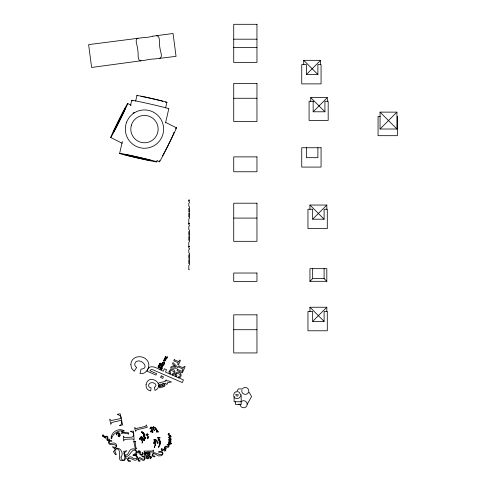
<?xml version="1.0" encoding="UTF-8"?>
<svg xmlns="http://www.w3.org/2000/svg" width="486" height="486" viewBox="0 0 486 486"><rect width="100%" height="100%" fill="white"/><g stroke="black" fill="none" stroke-linecap="round" stroke-linejoin="round"><path stroke-width="0.73" d="M233.547 395.452L234.319 392.852L235.807 391.777M155.058 441.039C152.774 436.811 154.615 441.142 154.688 442.801L154.809 441.871L154.42 441.519M241.846 390.161C240.783 394.128 247.04 396.157 248.51 392.33M144.081 440.352L143.747 439.836L144.178 439.8A0.82 0.82 0 0 1 144.433 440.085C143.734 440.978 143.467 440.304 144.318 440.043C143.649 439.848 143.649 438.117 144.889 439.156L144.956 438.87A0.686 0.686 0 0 0 144.889 438.408A1.057 1.057 0 0 0 144.561 438.044C143.637 437.345 144.093 440.492 144.628 439.247A0.893 0.893 0 0 0 144.348 438.943L143.959 438.858L144.117 439.162M119.653 153.345L122.338 141.554M130.552 105.45L131.724 100.292M135.655 101.106L136.918 95.535M165.629 107.874L166.898 102.303M156.692 161.905A19.167 0.516 12.8 0 0 131.092 155.526A19.167 0.516 12.8 0 0 126.743 155.447A19.167 0.516 12.8 0 0 156.692 161.905L157.027 160.435M165.58 122.849L168.764 108.852A19.167 0.516 12.8 0 0 147.878 103.506A19.167 0.516 12.8 0 0 132.951 100.839M240.564 395.647C240.23 398.241 236.816 399.547 234.835 397.834M247.18 404.243L251.602 396.588L248.65 391.473M159.718 384.797C160.593 382.962 161.953 385.112 162.203 386.2L160.41 386.157L159.718 384.797A1.409 1.409 0 0 0 160.094 385.908M236.482 392.117L238.328 388.922L242.751 388.922M238.146 395.568L237.192 396.26L235.965 395.507M158.187 383.576L159.031 382.859L165.374 381.376L165.137 380.338L166.601 380.009L166.832 381.048L168.035 380.781L171.436 381.953L167.245 382.895L167.488 383.964L166.024 384.292L165.787 383.223L164.432 383.527L164.979 385.307L164.639 386.23L163.831 386.662L159.602 387.779L159.444 386.971L160.101 386.68L159.39 386.054L158.709 386.285L158.351 385.647M306.441 74.492L317.887 74.492L317.887 64.553L321.07 64.553L321.07 83.884L301.739 83.884L301.739 64.553L306.441 64.553L306.441 74.492L320.602 60.331L320.602 64.553M313.16 101.288L313.16 111.792L327.327 97.631L327.327 101.288M380.046 129.009L396.916 112.132L396.916 129.009L380.046 129.009L380.046 112.132L396.916 112.132M312.662 219.198L324.101 219.198L324.101 209.259L327.291 209.259L327.291 228.59L307.96 228.59L307.96 209.259L312.662 209.259L312.662 219.198L326.817 205.043L326.817 209.259M309.947 281.315L312.662 278.6L324.101 278.6L326.817 281.315L326.817 268.661L309.947 268.661L309.947 281.315L326.817 281.315M312.662 321.392L324.101 321.392L324.101 311.453L327.291 311.453L327.291 330.784L307.96 330.784L307.96 311.453L312.662 311.453L312.662 321.392L326.817 307.237L326.817 311.453M242.945 388.29C245.041 386.267 248.929 388.004 248.796 390.92M154.427 441.75L154.821 440.504M138.067 38.108C134.993 39.184 136.426 43.078 136.967 45.386A11.251 2.91 82.5 0 1 138.127 54.201C138.206 56.57 137.83 60.701 141.074 60.944M159.469 58.52C162.543 57.451 161.109 53.551 160.574 51.243A11.251 2.91 82.5 0 1 159.414 42.434C159.329 40.065 159.706 35.928 156.462 35.691M163.758 383.679L162.045 384.062L162.95 386.048L163.958 385.647L164.122 384.687L163.733 383.922L162.816 383.697M142.052 432.194L141.554 432.175L141.73 431.829A0.729 0.729 0 0 1 142.07 431.811C142.726 432.03 141.754 432.971 141.815 432.34C143.23 431.483 140.618 432.236 142.161 432.145M142.835 432.917L142.167 432.85L142.434 432.461A0.893 0.893 0 0 1 142.848 432.437L143.346 432.832L142.635 433.245L142.939 433.348L142.483 433.178L142.981 432.528L142.313 432.832L142.963 432.85M233.73 39.184L256.96 39.184M233.73 47.531L256.96 47.531M303.726 64.553L303.726 60.331L320.602 60.331M310.761 101.288L310.761 97.631L327.327 97.631M233.73 98.263L256.96 98.263M313.494 101.288L309.084 101.288L309.084 120.382L328.178 120.382L328.178 101.288L324.927 101.288L324.927 111.792L313.16 111.792M380.289 116.354L378.059 116.354L378.059 135.685L397.39 135.685L397.39 116.354M189.497 200.032L188.799 200.032L188.799 201.502L189.497 201.787L189.497 202.601L188.799 203.251L188.799 206.277L189.497 206.775L189.497 218.226L188.799 219.083L188.799 224.732L189.497 225.018L189.497 225.838L188.799 226.482L188.799 229.507L189.497 230.006L189.497 241.457L188.799 242.314L188.799 247.963L189.497 248.249L189.497 249.069L188.799 249.713L188.799 252.738L189.497 253.236L189.497 264.688L188.799 265.544L188.799 269.724L189.497 269.724M309.947 209.259L309.947 205.043L326.817 205.043M233.73 218.086L256.96 218.086M188.799 223.262L189.497 223.262M188.799 246.493L189.497 246.493M309.947 311.453L309.947 307.237L326.817 307.237M233.73 329.715L256.96 329.715M235.516 394.681L238.347 394.681M241.178 401.764L234.1 401.764L234.1 396.096M238.328 404.249L240.54 404.249M140.964 96.428L141.347 96.435M188.799 200.208L189.497 200.262M188.799 223.445L189.497 223.493M188.799 246.675L189.497 246.73M142.453 96.611L144.196 96.945M144.767 97.066L146.474 97.413M147.137 97.558L157.421 99.903M157.986 100.043L159.116 100.329M159.681 100.468L160.836 100.772M161.413 100.924L162.859 101.41M237.63 391.588L239.3 392.336L240.588 394.723M127.745 103.53A19.167 0.516 -63.5 0 1 114.38 131.105A19.167 0.516 -63.5 0 1 115.492 126.895A19.167 0.516 -63.5 0 1 127.745 103.53L131.129 105.213M165.623 122.405L176.442 127.8M110.668 137.489L122.168 143.224M157.336 160.757L159.365 161.765M144.202 440.401L143.838 439.611L144.628 439.885L144.676 439.374L144.002 439.162M380.046 112.132L396.916 129.009M303.726 60.331L317.887 74.492M310.761 97.631L324.927 111.792M309.947 205.043L324.101 219.198M309.947 307.237L324.101 321.392M233.9 396.588L234.641 397.864M154.815 441.112C154.232 439.508 156.553 442.722 155.563 442.934L154.597 440.577M324.101 268.661L324.101 278.6M317.887 147.744L317.887 157.683L306.441 157.683L306.441 147.744M312.662 268.661L312.662 278.6M241.178 394.681L241.178 404.546L235.601 404.546L235.601 401.764M188.799 208.275L188.799 211.89M188.799 213.226L188.799 217.102M188.799 231.506L188.799 235.121M188.799 236.457L188.799 240.333M188.799 254.737L188.799 258.352M188.799 259.688L188.799 263.612M241.135 401.746A3.542 3.542 0 0 1 246.706 402.481A3.542 3.542 0 0 1 244.555 407.669A3.542 3.542 0 0 1 240.096 404.249M137.635 95.809A15.394 0.413 12.8 0 1 153.084 98.761A15.394 0.413 12.8 0 1 165.289 102.151M175.616 128.863A19.167 0.516 -63.5 0 1 168.381 144.974A19.167 0.516 -63.5 0 1 159.821 160.556M173.806 132.769A13.681 0.371 -63.5 0 1 173.806 133.194M173.648 133.577A13.681 0.371 -63.5 0 1 170.963 139.379M170.683 139.962A13.681 0.371 -63.5 0 1 165.131 151.061M164.851 151.602A13.681 0.371 -63.5 0 1 163.582 154.001M163.223 154.669A13.681 0.371 -63.5 0 1 162.61 155.775M132.988 113.092A19.167 19.142 70.1 0 1 134.264 112.46M105.972 436.416A0.796 0.796 0 0 0 105.456 436.993C106.209 440.304 103.591 436.398 106.446 436.118C109.672 436.173 106.057 440.043 108.445 440.371L108.907 439.903C108.22 437.631 110.249 439.532 108.791 440.316A1.106 1.106 0 0 1 107.831 440.583C105.486 440.024 108.099 437.509 106.586 436.483A0.753 0.753 0 0 0 105.972 436.416M154.785 428.148L154.858 427.255L154.785 428.148M155.605 428.986L155.301 429.168L155.702 427.844L155.605 428.986M164.79 447.594L165.246 448.341C167.536 447.715 165.574 449.696 164.833 448.214A1.106 1.106 0 0 1 164.596 447.248C165.216 444.921 167.658 447.606 168.727 446.124A0.753 0.753 0 0 0 168.812 445.504A0.796 0.796 0 0 0 168.253 444.976C165.094 445.747 168.496 443.141 169.061 445.717C169.256 449.015 165.696 445.917 164.79 447.594M165.665 358.82L165.416 359.16L164.371 358.729L164.207 359.105C165.683 360.77 165.738 358.194 166.57 359.045L166.734 358.668L164.772 357.811L164.608 358.188L165.665 358.82M136.299 451.458L135.655 453.165L132.781 455.121L136.882 454.386L136.311 453.699C137.915 450.498 134.239 447.582 131.226 449.283C128.419 450.352 128.48 457.101 124.44 454.428L124.343 452.934L126.834 450.759L123.566 451.47L124.112 452.01L123.857 453.845C128.79 462.629 131.676 445.206 136.299 451.458M144.135 436.446C142.945 436.762 143.607 436.793 144.779 436.853L144.798 436.495A0.851 0.851 0 0 0 144.609 435.942L143.54 435.571L144.135 436.446M144.142 435.006C142.222 434.83 144.53 435.881 144.664 436.416C143.516 436.677 142.848 434.211 144.913 435.492L144.931 435.067A1.008 1.008 0 0 0 144.707 434.411C141.353 432.637 146.9 436.234 143.564 434.393C143.564 433.634 142.629 433.743 143.249 433.056A1.021 1.021 0 0 1 143.722 433.099A0.662 0.662 0 0 1 144.075 433.391L143.34 434.192L144.142 435.006M144.67 437.886C143.267 437.552 143.692 438.718 145.436 438.372L145.46 437.947A1.008 1.008 0 0 0 145.229 437.291L143.959 436.847L144.67 437.886M151.14 457.126C147.92 460.485 152.847 458.134 150.891 456.445C148.807 454.507 147.799 460.382 146.705 457.678C148.643 456.567 146.007 456.621 146.523 458.012L147.058 458.693L147.932 458.796A1.349 1.349 0 0 0 148.91 458.098C149.02 457.113 150.539 455.898 151.14 457.126M154.293 430.165L154.287 430.584L152.561 427.88L150.867 427.03L153.047 427.716L154.293 430.165M137.489 457.29C136.244 464.865 130.09 455.206 127.83 459.319L128.347 460.388C133.869 460.862 127.994 463.018 127.66 459.944L127.927 458.122L129.44 457.022A2.849 2.849 0 0 1 131.967 457.29C133.128 459.343 138.067 459.367 136.87 456.36C134.197 454.592 130.758 456.573 136.22 454.914L137.489 457.29M139.695 452.108C138.607 454.155 141.718 456.652 142.805 454.252C144.111 452.594 140.697 451.409 142.696 453.894A0.905 0.905 0 0 1 142.331 454.696A0.863 0.863 0 0 1 141.639 454.835C139.646 454.228 141.639 450.613 138.905 450.801A1.258 1.258 0 0 0 137.951 451.409C136.633 452.758 139.476 454.137 137.963 451.901L138.303 451.239L138.935 451.154L139.695 452.108M146.092 384.462C145.612 387.445 147.544 390.695 150.727 390.914L151.049 387.798C149.372 387.822 148.169 386.17 148.783 384.59C150.696 380.04 159.675 384.493 154.287 387.409L155.052 390.465C166.188 384.59 148.838 372.616 146.092 384.462M139.512 438.585L139.725 439.532L139.853 438.433L142.471 441.495A0.717 0.717 0 0 1 142.434 442.041L141.961 443.117L142.307 442.752A1.865 1.865 0 0 0 142.671 441.865L142.1 440.037C143.637 439.089 141.76 435.092 140.636 437.005C141.724 441.422 140.211 436.142 139.512 438.585M133.529 434.624L133.061 436.537L131.797 437.157L124.635 437.564L123.316 436.118L123.626 441.033L124.398 439.599L125.941 439.271L132.781 438.931L134.13 440.383L133.559 431.191C125.977 431.301 134.464 431.076 133.529 434.624M152.938 431.981C152.215 434.168 150.818 428.913 150.933 432.103C149.421 431.289 152.191 429.144 152.938 431.981M104.739 436.768C103.822 437.139 103.725 437.789 104.709 437.121A0.638 0.638 0 0 0 104.855 436.574C104.545 435.146 102.813 436.92 102.443 435.681C102.516 434.545 104.806 436.027 102.989 434.812C101.161 436.428 103.779 436.495 104.739 436.768M148.115 453.201L148.011 454.143L146.049 452.29L145.685 454.325C147.015 454.92 145.259 453.499 145.988 452.806L148.011 454.671L148.285 452.843L147.72 452.703L148.115 453.201M154.238 446.986L154.809 447.077L154.25 446.938M159.365 439.879C159.712 440.188 157.731 438.141 159.365 439.879M160.173 443.42C159.912 445.006 160.666 441.798 159.037 441.792C158.175 442.801 159.681 441.495 160.173 443.42M160.374 442.066C160.143 443.663 160.842 440.346 159.177 440.425C158.466 441.488 159.87 440.109 160.374 442.066M165.811 449.769C166.315 451.719 162.67 450.905 165.276 450.552C166.662 449.283 163.667 448.778 163.357 450.261A1.294 1.294 0 0 1 162.257 450.601L161.486 450.249L161.206 449.465C161.152 448.043 163.569 448.778 161.474 449.21C161.601 452.029 164.948 446.531 165.811 449.769M144.901 438.591C144.312 439.435 143.826 437.212 144.901 438.591M130.874 364.378L131.469 368.127L134.197 371.231L136.669 367.465C134.513 366.389 134.075 363.485 135.898 361.876C141.244 357.66 150.393 368.698 141.055 369.111L140.011 373.521C146.632 374.919 151.237 365.897 147.501 360.819C143.072 354.239 131.323 355.637 130.874 364.378M158.053 367.045L158.509 367.647L159.359 366.948L158.989 367.835L159.505 367.61L159.463 366.578L158.393 367.167L158.655 366.262A0.608 0.608 0 0 0 158.363 366.408L158.053 367.045M158.709 365.533C158.491 366.371 160.623 364.397 159.536 366.365C161.498 366.213 159.153 363.589 158.709 365.533M157.318 430.377C155.113 431.07 156.607 430.675 157.652 430.669C156.024 432.418 155.471 432.291 158.564 431.89C158.108 430.639 154.724 433.105 157.318 430.377M160.738 367.052C160.526 367.89 162.658 365.915 161.571 367.884C163.533 367.732 161.188 365.108 160.738 367.052M162.561 362.902L162.925 363.686L163.108 362.562L164.177 362.72L164.371 363.23L163.752 364.038C165.155 364.178 164.961 361.894 163.594 362.015A0.948 0.948 0 0 0 163.193 362.064A0.899 0.899 0 0 0 162.743 362.416L162.561 362.902M169.025 371.747L169.195 372.908L170.039 373.928L170.841 373.011L170.258 372.391A1.203 1.203 0 0 1 170.209 371.298L170.556 370.806A1.324 1.324 0 0 1 171.4 370.472L173.775 371.511A1.343 1.343 0 0 1 174.091 372.361L173.721 373.339L172.542 373.71L172.33 374.913C176.23 375.295 175.683 368.965 171.892 369.293A2.624 2.624 0 0 0 170.3 369.67L169.025 371.747M168.49 443.931L168.545 444.307A0.638 0.638 0 0 0 168.982 444.678L169.723 444.477L170.41 442.91L171.096 443.244L170.556 444.168L171.388 443.785L171.023 442.898L169.821 442.837L169.195 444.459L168.624 444.301L168.976 443.414L168.49 443.931M175.185 374.603L175.355 375.763L176.193 376.79L177.001 375.866L176.412 375.247A1.203 1.203 0 0 1 176.369 374.153L176.716 373.661A1.324 1.324 0 0 1 177.56 373.327L179.929 374.366A1.343 1.343 0 0 1 180.245 375.216L179.875 376.194L178.702 376.565L178.484 377.768C182.384 378.151 181.843 371.82 178.052 372.155A2.624 2.624 0 0 0 176.454 372.525L175.185 374.603M121.02 457.04L121.172 458.608L122.247 459.865L123.736 460.218L124.337 459.926L124.938 457.691L124.301 455.388L126.585 458.31L125.734 458.383L124.647 460.133C115.352 463.243 122.022 451.852 118.049 449.204C116.13 447.922 114.368 450.322 115.2 452.126C118.663 458.754 112.084 450.978 113.748 451.33L114.125 451.172C116.986 443.785 125.127 451.974 121.02 457.04M135.788 430.693C135.764 433.451 133.929 425.195 135.26 428.196L136.384 428.458L145.399 426.38L146.371 424.977L147.24 427.352L137.125 429.685L135.788 430.693M163.089 365.387L162.938 365.958A0.747 0.747 0 0 1 162.13 366.274L161.808 366.14A0.772 0.772 0 0 1 161.48 365.314L162.154 364.67L163.089 365.387M150.022 428.36C150.532 429.91 150.775 426.69 150.022 428.36M154.311 446.998L154.724 447.096L154.335 446.938M157.804 437.297L157.762 438.02L160.088 437.916L160.058 437.436L157.804 437.297M158.163 438.791L158.138 439.235L159.554 439.168L158.181 438.791M135.065 441.914L135.952 447.825L136.766 448.463L135.296 448.9L133.936 441.932C131.73 441.701 137.082 440.936 135.242 441.622L135.065 441.914M116.263 446.087L116.002 447.023L115.273 447.424L112.351 446.756L114.647 448.693L114.666 448.305C116.907 447.436 117.551 444.326 114.872 443.202C112.989 442.132 109.265 445.279 108.882 441.804L109.672 441.057C114.556 442.46 110.225 438.694 108.937 441.209C106.963 446.974 115.036 442.655 116.263 446.087M148.285 437.102L148.163 437.74L147.866 436.701L148.285 437.102M170.392 435.492C171.886 436.149 170.75 438.056 169.262 437.169C168.265 437.916 170.799 438.518 168.915 437.959A0.638 0.638 0 0 1 168.709 437.424C169.693 436.963 172.457 435.65 169.511 436.228C168.533 435.31 169.013 436.841 169.76 436.27A0.638 0.638 0 0 0 170.13 435.833C170.501 434.405 167.81 435.243 168.417 433.852C169.377 433.901 170.033 434.18 169.031 433.621C166.03 434.132 171.042 436.871 170.392 435.492M170.294 440.122C171.783 440.778 170.647 442.685 169.158 441.798C168.162 442.546 170.695 443.141 168.812 442.588A0.638 0.638 0 0 1 168.612 442.053L169.049 441.422L170.756 441.3L170.671 440.541L169.65 440.778L170.294 440.122M163.685 360.284L163.904 360.861L164.11 360.071L164.523 360.029L164.11 360.97L164.675 361.104A0.644 0.644 0 0 0 165.082 360.928L165.307 360.248A0.705 0.705 0 0 0 165.082 359.871L164.238 359.61L163.685 360.284M148.509 437.461C148.473 439.836 145.788 436.665 147.805 438.165C147.513 437.528 147.689 435.207 148.509 437.461M155.101 442.473C155.058 445.273 151.887 441.531 154.269 443.299C154.117 442.661 153.685 439.417 155.101 442.473M155.222 445.619C154.913 447.333 154.542 443.353 155.514 443.675L155.222 445.619M144.178 453.104C143.072 458.687 153.163 456.445 149.238 452.071L153.734 452.053L153.442 449.993L152.525 450.984L143.959 451.075L144.524 451.95L144.178 453.104M162.725 453.207L162.695 453.663C159.803 457.441 153.716 448.949 152.051 455.175C152.1 458.067 158.497 456.39 152.695 455.607L152.361 454.653C154.998 451.53 157.251 457.119 160.265 455.856C162.865 455.747 163.642 453.177 162.166 451.561C154.123 452.745 161.291 450.808 162.725 453.207M159.991 444.52C159.991 447.369 157.92 439.429 159.991 444.52M120.085 435.207L119.665 436.598L118.541 436.677L118.019 435.304L118.724 433.567L117.806 433.093L117.205 433.403L116.482 434.964C115.929 431.331 120.498 432.06 120.085 435.207M155.575 429.618C157.421 426.435 155.405 434.053 156.82 428.944L155.605 429.575M161.814 365.369C162.579 366.96 163.071 364.3 161.814 365.369M121.956 431.471L121.731 433.634L122.253 433.05L123.256 433.056L127.8 433.548L128.444 434.265L128.76 432.874L122.448 432.182L121.956 431.471M111.245 436.707L111.191 438.809L111.768 438.463L112.138 436.774L113.651 434.533L116.245 432.388A11.391 11.391 0 0 1 120.735 430.821L123.723 431.24L124.294 430.888C119.52 427.644 112.357 431.295 111.245 436.707M138.686 460.941C138.644 461.992 142.125 460.752 138.522 460.351L138.121 459.47C139.816 456.469 143.765 463.589 145.095 458.614C145.964 454.714 138.145 456.287 144.342 457.186A1.166 1.166 0 0 1 144.846 458.195C143.334 461.773 140.162 455.309 138.164 458.517A1.628 1.628 0 0 0 138.012 459.969L138.686 460.941M118.45 434.733C118.426 437.564 121.184 435.164 118.906 433.719L118.45 434.733M140.904 437.2L141.809 439.709C143.327 439.265 141.827 436.537 140.904 437.2M157.543 442.685L157.385 443.511L156.747 441.027L154.998 439.198L156.929 440.425L157.543 442.685M159.554 363.546L161.565 364.245L161 363.34L159.864 363.127L159.554 363.546M169.991 439.806C169.602 441.756 167.828 439.174 168.879 439.636C168.818 441.349 169.936 439.575 169.663 438.73C170.452 437.576 172.014 439.757 170.55 439.781C171.831 438.53 169.377 438.19 169.991 439.806M145.32 437.679C144.05 438.633 143.813 435.851 145.32 437.679M144.33 453.171C147.714 460.771 154.591 448.171 144.33 453.171M153.752 427.783L154.08 427.692L153.187 426.544L153.752 427.783M147.544 433.968C146.377 434.49 149.852 434.533 147.173 435.353A1.008 1.008 0 0 1 146.517 435.122L146.195 434.842C148.115 434.211 146.183 433.239 147.544 433.968M159.037 446.379C158.12 449.185 158.497 445.978 159.037 446.379M159.566 444.982C158.685 447.776 158.965 444.617 159.566 444.982M159.87 440.14C157.172 440.687 159.305 439.678 159.87 440.14M121.682 422.923C121.913 425.621 116.142 426.356 122.612 424.922L120.218 413.841C112.734 414.619 122.423 414.127 120.959 418.507L111.337 420.487L109.654 419.139L110.79 424.375L111.768 422.462L121.342 420.293L121.682 422.923M164.985 360.442C164.481 361.408 164.584 359.597 164.985 360.442M151.164 427.431L152.78 430.207L152.203 430.602L150.374 427.777L151.164 427.431M143.042 433.372L143.978 433.512L143.042 433.372M147.513 369.706L147.021 371.17L155.988 375.083L156.607 373.667L149.943 370.763L150.429 370.022L151.498 369.573L152.847 369.773L182.299 382.567L183.447 379.93L165.507 372.106L166.546 369.712L164.353 368.759L163.314 371.146C159.165 369.864 150.599 362.829 147.513 369.706M147.993 434.599C146.742 436.282 146.274 433.937 147.993 434.599M152.75 431.999L151.972 431.969L151.741 431.046L152.75 431.999M159.408 363.923L159.244 364.3L160.672 364.919L160.836 364.543L159.408 363.923M161.024 364.628L161.212 365.156L161.024 364.628M160.052 368.631L159.876 369.032L161.006 368.904L161.316 369.621L161.206 368.497L162.251 368.953L162.415 368.576L160.453 367.72L160.289 368.096L160.848 368.552L160.052 368.631M162.172 363.765L162.008 364.142L163.976 364.998L164.14 364.622L162.172 363.765M165.307 356.578L165.137 356.979L166.771 357.69L166.516 358.273L166.85 358.413L167.53 356.852L167.196 356.706L166.941 357.289L165.307 356.578M161.249 375.878L160.574 377.434L162.761 378.387L163.442 376.832L161.249 375.878M171.133 366.869L170.61 368.066L177.013 368.26L177.524 367.094L172.998 362.592L172.487 363.759L173.532 364.749L172.579 366.93L171.133 366.869M174.249 359.725L173.769 360.825L178.301 362.799L177.597 364.415L178.52 364.816L180.409 360.484L179.486 360.083L178.781 361.699L174.249 359.725M174.304 365.49L173.654 366.979L176.005 367.112L174.304 365.49M177.451 369.354L176.971 370.46L182.426 372.835L182.906 371.735L177.451 369.354M178.933 365.964L178.453 367.064L182.979 369.038L182.28 370.654L183.198 371.055L185.087 366.723L184.17 366.323L183.459 367.938L178.933 365.964M152.926 36.152L151.699 36.511A11.251 2.91 -7.5 0 1 142.884 37.671L88.61 44.621L91.617 67.457L145.836 60.118A11.251 2.91 -7.5 0 1 154.651 58.958L176.054 56.34L173.046 33.504L152.926 36.152M256.96 24.3L233.73 24.3L233.73 62.415L256.96 62.415L256.96 24.3M256.96 83.379L233.73 83.379L233.73 121.494L256.96 121.494L256.96 83.379M321.07 147.744L301.739 147.744L301.739 167.075L321.07 167.075L321.07 147.744M256.96 156.881L233.73 156.881L233.73 171.765L256.96 171.765L256.96 156.881M256.96 203.203L233.73 203.203L233.73 241.317L256.96 241.317L256.96 203.203M256.96 273.029L233.73 273.029L233.73 281.376L256.96 281.376L256.96 273.029M256.96 314.831L233.73 314.831L233.73 352.945L256.96 352.945L256.96 314.831M130.831 156.273A13.681 0.371 12.8 0 0 151.492 160.678A13.681 0.371 12.8 0 0 132.204 155.933A13.681 0.371 12.8 0 0 130.831 156.273M116.154 127.326A13.681 0.371 -63.5 0 0 125.321 108.293A13.681 0.371 -63.5 0 0 116.148 125.91A13.681 0.371 -63.5 0 0 116.154 127.326M126.603 122.217A19.167 19.142 70.1 0 0 147.471 148.023A19.167 19.142 70.1 0 0 159.353 117.047A19.167 19.142 70.1 0 0 126.603 122.217M131.378 125.157A13.681 13.669 70.1 0 0 147.623 142.41A13.681 13.669 70.1 0 0 154.42 119.72A13.681 13.669 70.1 0 0 131.378 125.157"/></g></svg>
